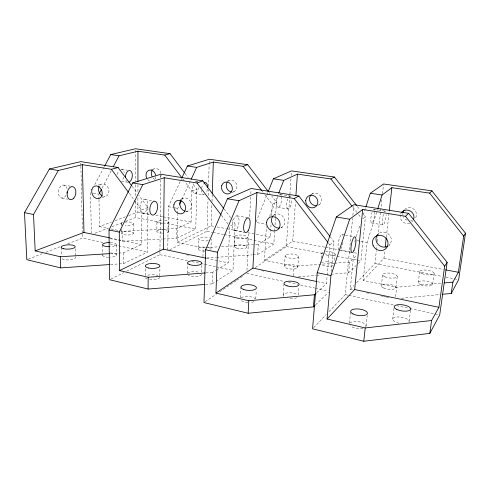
<?xml version="1.0" encoding="UTF-8"?>
<svg xmlns="http://www.w3.org/2000/svg" width="490" height="490" viewBox="0 0 490 490"><rect width="100%" height="100%" fill="white"/><g stroke="black" fill="none" stroke-linecap="round" stroke-linejoin="round"><path stroke-width="0.37" stroke-dasharray="2.45 1.84" d="M128.637 215.563L137.898 212.066L137.911 196.857M137.917 191.535L137.923 184.687M118.825 253.073L123.388 252.785L141.475 244.571L141.567 209.904L128.95 192.938M145.254 275.576L145.297 266.517M110.587 264.496L123.443 263.626L147.649 252.068L147.888 207.527L138.86 195.4M162.521 233.118A5.947 1.74 0.7 0 1 156.849 231.237L156.941 221.768M126.585 271.27L159.893 254.702L159.924 251.664M159.936 250.905L160.708 180.314M160.738 177.282L160.763 175.004M159.807 275.852L159.899 267.565M167.752 250.035L168.382 206.676L181.612 178.415M168.738 231.507L168.879 222.074M163.011 238.985L176.682 238.201L176.859 228.505L191.069 222.056L191.835 191.002L184.951 181.87M205.469 247.64L203.203 247.781L177.135 242.458L177.662 214.43M177.674 213.671L177.772 208.366L178.734 206.284M187.333 273.224L187.578 262.854M176.682 238.201L195.743 229.1L196.815 189.128L192.282 183.119M204.685 251.088A6.358 2.021 1.7 0 1 198.248 248.926L198.53 238.826M201.555 272.017L201.757 265.366M202.934 256.736L203.203 247.781M169.773 249.79L207.013 231.262L208.023 199.418M208.146 195.632L208.342 189.563M208.44 186.531L209.138 164.548M209.163 163.789L209.261 160.757M177.135 242.458L211.172 225.829L211.888 204.569M211.992 201.531L212.219 194.702M210.957 249.19L211.3 239.12M205.451 284.396L212.244 283.845L212.642 272.403L215.876 270.413M216.519 270.014L228.156 262.854L229.688 226.276L235.078 223.501L232.315 219.845M216.017 281.407L233.001 270.449L235.078 223.501M234.398 246.654L234.833 236.744M240.455 297.84L240.958 287.354M246.825 246.936L247.321 237.038M246.96 270.388L248.914 231.715M249.686 216.549L250.678 196.833M250.837 193.801L251.027 190.004M253.146 254.812L257.716 254.5L258.273 244.326L270.284 236.933L271.105 223.293M255.786 298.839L256.239 290.613M333.806 263.271L293.847 266.278L264.429 260.276L266.395 226.582M271.564 215.716L272.25 204.348L264.863 194.695M257.716 254.5L273.837 244.1L274.59 231.911M274.639 231.145L274.829 228.101M275.019 225.051L275.441 218.197M275.49 217.431L276.434 202.192L271.803 196.147M284.433 266.027L285.149 255.449M255.296 267.644L286.368 246.507L289.572 199.167M289.627 198.401L290.974 178.55M291.176 175.494L291.385 172.443M283.238 294.778L283.93 284.525M264.429 260.276L292.702 241.147L295.433 202.303M293.161 275.821L293.847 266.278M297.785 267.491A6.744 2.272 4.3 0 0 288.445 264.514A6.744 2.272 4.3 0 0 287.079 268.342A6.744 2.272 4.3 0 0 297.785 267.491L298.563 256.882A6.78 2.181 4.2 0 0 289.174 254.004A6.78 2.181 4.2 0 0 287.814 257.673A6.78 2.181 4.2 0 0 298.563 256.882M298.312 295.054L298.918 286.975M321.428 258.132L321.863 252.938M316.62 292.738L326.463 283.594L327.13 276.005M327.191 275.245L329.844 244.884L328.453 243.077M331.301 271.699L333.978 241.619L330.278 236.817M334.609 260.288L335.148 254.335M328.906 311.738L345.248 294.625L352.592 218.424M352.88 215.373L353.762 206.229M331.099 274.204L348.598 272.783L349.633 262.077L357.185 255.063M352.469 289.853L350.258 289.382L353.823 253.116M354.938 241.784L355.091 240.272M349.456 323.216L350.571 312.02M358.245 263.43L360.922 260.833L365.411 216.794L363.066 213.781M440.731 283.245L396.661 287.269L363.2 280.439L367.151 242.44L377.484 209.604M366.091 326.003L367.218 315.517M356.561 282.779L374.948 263.528L376.345 250.653M376.424 249.894L376.92 245.349M377.331 241.564L377.821 237.019M377.9 236.26L381.93 199.142M382.5 193.844L383.486 184.755M363.2 280.439L383.946 258.285L384.797 250.696M386.334 237.031L389.232 211.221M381.361 285.921L382.616 274.761M395.914 287.544L397.249 276.354M392.655 319.315L393.966 308.357M395.534 296.72L396.661 287.269M409.156 321.287L410.645 309.564M418.258 282.65L419.673 271.705M432.646 284.231L434.14 273.255M356.261 236.652L360.242 224.359M363.286 214.951L365.626 207.717M269.58 216.531L277.904 195.253M266.603 195.694L255.921 222.429L265.819 224.206M266.885 194.989L268.012 192.178M181.931 199.338L190.255 181.275M102.085 188.117L111.248 170.618M94.79 184.65L102.943 169.283M103.298 168.615L104.358 166.612M313.618 327.743L326.273 314.494M350.258 289.382L353.933 285.529M389.869 244.504L388.913 245.49A7.907 7.338 37.2 0 0 388.741 234.281A7.907 7.338 37.2 0 0 377.423 234.735M315.585 304.805L328.484 292.291M348.598 272.783L356.101 265.513M377.294 234.796L378.801 233.405M329.844 244.884L333.978 241.619M362.778 218.877L365.411 216.794M205.23 301.711L216.568 293.994M219.716 291.85L229.798 284.996M230.429 284.568L236.094 280.709M236.725 280.28L242.397 276.421M212.244 283.845L215.386 281.817M280.801 227.905L282.608 226.809M317.587 205.579L319.443 204.453M272.752 215.716L275.221 214.351M311.671 194.224L312.939 193.519M272.25 204.348L276.434 202.192M110.954 279.049L123.866 272.624M185.808 212.054L188.442 210.945M232.07 192.484L234.055 191.645M28.23 259.143L42.348 253.667M45.876 252.295L60.001 246.819M67.767 243.806L82.596 238.054L103.531 242.562M94.925 233.271L108.455 228.022M112.014 226.637L124.834 221.67M125.544 221.394L135.516 217.523L195.743 229.1M180.118 199.461L182.794 198.425M227.078 181.331L229.093 180.553M98.998 199.454L99.433 226.601L111.542 222.025M115.107 220.678L127.927 215.833M141.567 209.904L147.888 207.527M191.835 191.002L196.815 189.128M102.367 197.433L106.404 196.147M98.184 185.116L102.263 183.928M150.987 169.712L155.024 168.529M401.322 298.306L439.898 294.545M298.386 276.856L315.885 275.441M316.644 275.38L321.207 275.006M205.818 272.918L212.642 272.403M334.56 263.21L349.633 262.077M206.694 257.967L215.833 257.348M216.592 257.299L252.381 254.867M110.464 253.6L118.066 253.122M206.223 247.591L218.295 246.831M221.309 246.642L258.273 244.326M110.048 238.599L122.751 241.288L162.251 239.028M119.787 230.753L122.696 231.347L176.859 228.505M121.692 169.289L127.565 170.22M196.539 181.159L198.04 181.392M280.108 194.414L290.19 196.012M374.029 209.304L385.397 211.11M121.416 181.122L128.013 182.225A5.892 3.387 -81.5 0 1 125.887 180.179M194.628 193.372L203.607 194.873M278.002 207.325L288.059 209.01A6.584 2.34 -80.6 0 0 291.642 199.583M371.69 222.999L383.027 224.898A6.995 1.574 -80.2 0 0 386.138 214.773M63.804 185.055L71.785 186.476M144.967 199.479L154.093 201.102M236.921 215.827L247.358 217.683M341.977 234.508L344.838 235.016M345.548 235.139L354.111 236.664M93.327 193.17L98.913 194.175L98.986 198.701M168.382 206.676L174.158 207.717M174.881 207.846L177.772 208.366M357.216 240.651L360.058 241.166M360.763 241.294L367.151 242.44M137.898 212.066L149.132 214.179M155.869 215.441L162.613 216.709M163.36 216.85L191.069 222.056M211.172 225.829L214.167 226.392M217.162 226.956L226.141 228.64M226.888 228.781L243.346 231.874M247.836 232.719L270.284 236.933M292.702 241.147L324.999 247.211M325.752 247.352L338.523 249.753M339.27 249.894L350.54 252.007M354.295 252.718L357.302 253.281M383.946 258.285L443.327 269.439M61.912 198.07L67.7 199.161M142.86 213.297L149.86 214.614M234.563 230.539L244.234 232.358M340.752 250.506L351.422 252.515M207.013 231.262L212.268 232.272M213.015 232.413L223.532 234.434M224.279 234.581L273.837 244.1M286.368 246.507L336.318 256.105M337.065 256.252L356.451 259.976M357.192 260.117L360.922 260.833M374.948 263.528L442.219 276.452M445.955 277.175L457.164 279.325M99.433 226.601L108.155 228.377M111.065 228.971L119.058 230.606M110.103 237.956L141.475 244.571M206.553 258.304L228.156 262.854M317.551 281.713L326.463 283.594M186.439 254.751L188.681 255.223M261.66 270.651L263.902 271.123M366.489 292.812L368.707 293.283M380.51 295.776L382.727 296.248M383.462 296.401L385.679 296.873M386.414 297.026L388.631 297.497M110.262 244.014L147.649 252.068M159.893 254.702L188.987 260.968M191.97 261.611L200.177 263.381M200.925 263.54L203.907 264.184M204.655 264.343L215.845 266.756M216.586 266.915L233.001 270.449M246.807 273.42L283.336 281.291M288.555 282.418L297.504 284.341M300.486 284.984L314.647 288.034M315.395 288.194L328.067 290.925M345.248 294.625L348.225 295.268M348.966 295.427L393.586 305.037M396.563 305.68L409.205 308.4M409.946 308.565L438.207 314.647M357.437 206.553L360.248 210.167M352.886 207.246L358.037 213.867M358.502 214.473L360.848 217.487M269.022 192.515L269.947 193.728M262.095 191.076L263.02 192.282M224.022 208.887L231.85 219.238M221.394 215.3L228.303 224.445M185.024 173.497L188.197 177.705M182.654 178.826L184.491 181.257M132.092 186.304L137.053 192.974M61.17 247.364L61.434 255.253M75.258 248.834L75.491 257.232M80.819 163.158L80.868 165.449M80.887 166.214L82.485 233.467M82.504 234.232L82.596 238.054M90.534 192.668L91.336 233.124M102.637 244.976L102.79 255.535M116.167 244.731L116.259 255.253M123.388 252.785L123.443 263.626M122.696 231.347L122.751 241.288M121.244 223.477L121.263 225.694M121.287 229.394L121.306 233.087M133.439 223.783L133.452 233.375A6.101 1.788 -0.3 0 1 123.872 234.728A6.101 1.788 -0.3 0 1 124.797 231.635A6.101 1.788 -0.3 0 1 133.452 233.375M135.51 150.283L135.51 181.612M135.51 184.669L135.51 196.129M135.51 201.476L135.516 217.523M181.551 199.271A6.866 5.715 67.1 0 1 191.155 203.099A6.866 5.715 67.1 0 1 185.471 211.294M201.488 274.235A7.087 2.505 1.2 0 1 196.227 276.581A7.087 2.505 1.2 0 1 188.227 275.245M187.578 273.322A7.087 2.505 1.2 0 1 199.393 272.434M159.789 277.358A7.283 2.597 -0.2 0 1 149.015 279.539M147.025 278.975A7.283 2.597 -0.2 0 1 145.365 277.763M147.735 275.307A7.283 2.597 -0.2 0 1 157.939 275.503M273.769 215.232A7.301 6.499 59.7 0 1 283.796 217.67A7.301 6.499 59.7 0 1 281.15 227.666M296.75 297.804A7.564 2.854 4.5 0 1 288.439 298.251M283.722 296.279A7.564 2.854 4.5 0 1 287.802 292.836A7.564 2.854 4.5 0 1 297.644 295.017M253.943 301.693A7.711 2.989 3 0 1 250.635 302.434M247.965 302.483A7.711 2.989 3 0 1 240.768 300.119M241.166 297.853A7.711 2.989 3 0 1 248.51 296.524A7.711 2.989 3 0 1 255.315 298.802M120.785 169.338A5.862 3.43 -81.6 0 1 124.172 172.651M123.847 177.074A5.862 3.43 -81.6 0 1 121.759 180.338M117.404 174.556A5.862 3.43 -81.6 0 1 119.027 170.587M154.932 179.414A5.794 4.729 71 0 1 152.782 177.613M152.843 169.656A5.794 4.729 71 0 1 157.553 168.921A5.794 4.729 71 0 1 160.959 173.466M161.106 174.954A5.794 4.729 71 0 1 160.42 177.674M164.591 229.737A5.947 1.74 0.7 0 1 168.719 231.292A5.947 1.74 0.7 0 1 165.547 232.952M156.849 231.237A5.947 1.74 0.7 0 1 163.078 229.645M164.714 220.365A5.978 1.672 0.8 0 1 168.86 221.86A5.978 1.672 0.8 0 1 165.675 223.446M162.631 223.599A5.978 1.672 0.8 0 1 156.935 221.854A5.978 1.672 0.8 0 1 162.674 220.261M149.572 181.116A5.868 4.765 70.9 0 1 147.398 179.291M155.783 176.608A5.868 4.765 70.9 0 1 155.103 179.358M124.828 222.086A6.125 1.715 -0.1 0 1 133.464 223.581A6.125 1.715 -0.1 0 1 125.183 225.253M121.747 224.359A6.125 1.715 -0.1 0 1 122.378 222.65M373.043 210.081A6.946 1.672 -80.2 0 1 374.691 210.369M374.838 211.508A6.946 1.672 -80.2 0 1 373.343 220.763A6.946 1.672 -80.2 0 1 370.93 221.609A6.946 1.672 -80.2 0 1 372.002 212.501M384.46 211.894A6.995 1.574 -80.2 0 1 385.759 211.417M383.002 224.898A6.995 1.574 -80.2 0 1 383.45 214.338M412.353 220.476A6.909 6.548 28.9 0 1 410.638 220.861M407.141 220.292A6.909 6.548 28.9 0 1 403.411 216.605M402.927 214.926A6.909 6.548 28.9 0 1 402.896 213.199M404.562 209.647A6.909 6.548 28.9 0 1 413.995 209.31A6.909 6.548 28.9 0 1 415.14 218.479M412.611 221.088A7.013 6.627 30 0 1 411.802 221.921M409.787 223.097A7.013 6.627 30 0 1 400.208 215.71M400.636 214.038A7.013 6.627 30 0 1 401.175 213.015M279.459 194.524A6.542 2.413 -80.6 0 1 281.156 195.479M281.474 196.582A6.542 2.413 -80.6 0 1 280.176 205.316A6.542 2.413 -80.6 0 1 276.795 205.929A6.542 2.413 -80.6 0 1 277.505 197.305M288.892 196.686A6.584 2.34 -80.6 0 1 291.195 197.078M288.028 209.003A6.584 2.34 -80.6 0 1 287.642 198.934M311.615 194.316A6.413 5.917 59.3 0 1 320.485 196.104A6.413 5.917 59.3 0 1 318.58 205.016M333.096 265.733A6.652 2.174 5.3 0 1 326.23 266.082A6.652 2.174 5.3 0 1 321.073 263.908M321.36 262.805A6.652 2.174 5.3 0 1 327.228 261.85A6.652 2.174 5.3 0 1 333.543 263.589M325.623 251.529A6.682 2.089 5.2 0 1 333.923 252.877A6.682 2.089 5.2 0 1 333.249 255.511A6.682 2.089 5.2 0 1 324.717 255.07M322.475 254.053A6.682 2.089 5.2 0 1 324.178 251.707M194.928 181.729A6.18 2.989 -81 0 1 197.268 181.496M198.511 187.713A6.18 2.989 -81 0 1 193.869 193.042A6.18 2.989 -81 0 1 193.489 183.799M207.442 189.171A6.223 2.928 -81 0 1 205.929 193.36M204.385 194.769A6.223 2.928 -81 0 1 201.494 190.432M201.647 188.289A6.223 2.928 -81 0 1 203.197 184.044M227.942 181.325A6.076 5.28 68.1 0 1 236.388 183.873A6.076 5.28 68.1 0 1 232.732 192.025M198.248 248.926A6.358 2.021 1.7 0 1 204.532 247.04M207.699 247.377A6.358 2.021 1.7 0 1 210.78 249.71M208.207 240.743A6.388 1.942 1.7 0 1 199.755 239.99A6.388 1.942 1.7 0 1 200.729 237.411A6.388 1.942 1.7 0 1 209.353 237.711M338.786 249.998A7.987 2.217 -79.6 0 1 339.055 239.377A7.987 2.217 -79.6 0 1 342.914 235.592M342.877 242.366A7.987 2.217 -79.6 0 1 340.63 249.147M398.946 323.216A8.336 3.197 8.7 0 1 392.882 318.543A8.336 3.197 8.7 0 1 402.786 317.44A8.336 3.197 8.7 0 1 408.954 322.102M349.762 323.13A8.416 3.393 7.4 0 1 361.191 322.285A8.416 3.393 7.4 0 1 364.872 327.577M362.931 328.263A8.416 3.393 7.4 0 1 350.319 325.795M66.107 195.173A6.584 4.343 -79.8 0 1 59.308 196.27A6.584 4.343 -79.8 0 1 60.772 186.28A6.584 4.343 -79.8 0 1 67.05 188.717M99.942 185.153A6.505 5.053 70 0 1 108.541 188.675A6.505 5.053 70 0 1 103.794 196.508M110.342 252.95A6.787 2.181 -1.1 0 1 116.302 254.984A6.787 2.181 -1.1 0 1 110.495 257.268M108.707 257.311A6.787 2.181 -1.1 0 1 102.79 254.965M110.219 242.513A6.817 2.095 -0.9 0 1 116.21 244.479A6.817 2.095 -0.9 0 1 110.373 246.66M75.08 256.68A7.013 2.236 -2.3 0 1 70.015 259.829A7.013 2.236 -2.3 0 1 61.526 258.12M145.812 211.545A6.995 3.834 -79.7 0 0 145.916 199.816A6.995 3.834 -79.7 0 0 139.901 207.797A6.995 3.834 -79.7 0 0 145.812 211.545M237.08 228.561A7.46 3.148 -79.6 0 0 237.693 216.145A7.46 3.148 -79.6 0 0 232.358 224.843A7.46 3.148 -79.6 0 0 237.08 228.561M420.72 284.666A7.277 2.383 8.3 0 0 432.529 284.849A7.277 2.383 8.3 0 0 423.115 280.886A7.277 2.383 8.3 0 0 420.72 284.666M422.16 273.647A7.313 2.291 8 0 0 434.024 273.843A7.313 2.291 8 0 0 424.542 270.014A7.313 2.291 8 0 0 422.16 273.647M383.59 288.004A7.332 2.517 7.4 0 0 395.7 288.181A7.332 2.517 7.4 0 0 386.622 284.09A7.332 2.517 7.4 0 0 383.59 288.004M384.871 276.77A7.368 2.419 7.2 0 0 397.041 276.966A7.368 2.419 7.2 0 0 387.89 273.016A7.368 2.419 7.2 0 0 384.871 276.77M236.535 248.118A6.235 1.954 2.7 0 0 246.733 247.444A6.235 1.954 2.7 0 0 238.575 244.878A6.235 1.954 2.7 0 0 236.535 248.118M236.989 238.152A6.26 1.874 2.7 0 0 247.223 237.528A6.26 1.874 2.7 0 0 239.028 235.047A6.26 1.874 2.7 0 0 236.989 238.152"/><path stroke-width="0.73" d="M137.929 181.649L137.96 151.226L164.756 155.073L170.054 153.664L184.571 172.897M204.698 284.457L148.103 289.045L148.17 277.26L119.566 270.584L119.284 232.095L142.774 184.626L164.248 177.754L196.98 182.984L202.823 180.877L223.556 208.275M119.566 270.584L163.36 249.19L164.248 177.754M329.819 236.217L298.857 196.018L251.101 188.491L227.44 198.787L205.635 249.808L203.969 302.569L248.154 313.257L313.435 306.887L315.046 305.325M212.25 193.942L213.321 162.049L243.169 166.337L247.713 164.695L268.097 191.308M316.068 293.247L314.427 294.772L248.81 300.762L215.943 293.087L217.45 252.234L239.004 200.722L256.925 192.564L294.178 198.517L298.857 196.018M248.154 313.257L248.81 300.762M215.943 293.087L252.901 268.079L256.925 192.564M295.917 195.449L297.418 174.128L330.873 178.93L334.45 177.019L356.5 205.347M313.435 306.887L314.427 294.772M317.208 272.703L312.565 328.845L363.782 341.242L429.81 333.39L439.695 314.972L447.119 262.346L408.611 213.328L353.909 204.704L336.299 216.996L317.208 272.703L330.934 275.515L349.652 219.232L362.716 209.469L405.512 216.311L444.675 266.217L438.911 307.31L431.586 320.515L429.81 333.39M431.586 320.515L365.209 327.939L327.063 319.033L330.934 275.515M327.063 319.033L354.674 289.541L362.716 209.469M363.782 341.242L365.209 327.939M385.226 246.899L386.249 237.791M389.317 210.461L391.871 187.688L429.614 193.109L463.669 236.125L458.364 272.262L452.882 282.136L451.247 293.437L442.17 294.319M365.859 206.994L370.311 193.256L383.572 183.995L431.941 190.867L465.5 233.222L458.658 279.612L451.247 293.437M377.716 208.869L382.077 195.008L391.871 187.688M278.737 193.121L283.735 180.357L297.418 174.128M268.287 191.474L273.353 178.807L291.489 170.912L334.45 177.019M179.695 204.201L181.294 200.722M191.216 179.193L196.655 167.384L213.321 162.049M181.937 177.723L187.419 166.006L209.31 159.238L247.713 164.695M148.103 289.045L109.595 279.723L109.001 229.982L132.668 182.935L160.775 174.244L202.823 180.877M99.268 193.507L101.381 189.465M113.362 166.582L119.003 155.814L137.96 151.226M104.713 165.945L110.74 154.583L135.51 148.758L170.054 153.664M109.705 253.642L60.301 256.742L35.176 250.88L33.528 214.498L58.322 170.496L82.4 164.671L111.377 169.301L118.09 167.513L131.638 185.698M109.834 264.551L60.68 267.889L26.815 259.694L24.5 212.648L49.41 169.007L80.783 161.627L118.09 167.513M444.675 266.217L447.119 262.346M463.669 236.125L465.5 233.222M405.512 216.311L408.611 213.328M429.614 193.109L431.941 190.867M35.176 250.88L83.968 232.444L109.362 237.797M444.528 282.895L452.882 282.136M148.17 277.26L205.059 272.973M110.74 154.583L119.003 155.814M187.419 166.006L196.655 167.384M273.353 178.807L283.735 180.357M370.311 193.256L382.077 195.008M49.41 169.007L58.322 170.496M132.668 182.935L142.774 184.626M227.44 198.787L239.004 200.722M336.299 216.996L349.652 219.232M445.582 269.861L458.364 272.262M24.5 212.648L33.528 214.498M109.001 229.982L119.284 232.095M205.635 249.808L217.45 252.234M163.36 249.19L205.812 258.144M252.901 268.079L316.803 281.554M354.674 289.541L438.911 307.31M330.873 178.93L351.949 206.039M294.178 198.517L327.988 242.47M243.169 166.337L261.636 190.469M196.98 182.984L220.935 214.694M164.756 155.073L181.741 177.607M111.377 169.301L128.503 192.331M60.301 256.742L60.68 267.889M82.4 164.671L83.968 232.444M184.963 211.178A6.866 5.715 67.1 0 1 180.589 200.484M279.484 228.071A7.301 6.499 59.7 0 1 272.63 224.322A7.301 6.499 59.7 0 1 272.618 216.5M125.403 177.417A5.892 3.387 -81.5 0 1 128.833 170.63A5.892 3.387 -81.5 0 1 132.325 175.346A5.892 3.387 -81.5 0 1 128.907 182.145M152.023 176.327A5.794 4.729 71 0 1 152.065 170.704M146.633 177.986A5.868 4.765 70.9 0 1 149.052 170.244A5.868 4.765 70.9 0 1 155.63 175.102M402.994 212.642A6.909 6.548 28.9 0 1 403.858 210.541M401.512 212.544A7.013 6.627 30 0 1 410.442 211.08A7.013 6.627 30 0 1 413.499 219.594M316.607 205.616A6.413 5.917 59.3 0 1 310.201 201.905A6.413 5.917 59.3 0 1 311.23 194.665M203.956 183.162A6.223 2.928 -81 0 1 207.595 187.578M231.329 192A6.076 5.28 68.1 0 1 227.035 182.415M387.927 246.17A7.907 7.338 37.2 0 1 378.347 244.657A7.907 7.338 37.2 0 1 377.055 235.255M67.148 192A6.584 4.343 -79.8 0 1 66.922 193.121M102.441 196.049A6.505 5.053 70 0 1 99.133 186.31M109.778 246.684A6.817 2.095 -0.9 0 1 102.575 244.724A6.817 2.095 -0.9 0 1 109.631 242.507M155.569 213.364A7.044 3.767 -79.7 0 0 155.728 201.561A7.044 3.767 -79.7 0 0 149.781 209.616A7.044 3.767 -79.7 0 0 155.569 213.364M189.704 264.643A7.123 2.407 1.3 0 0 201.592 263.767A7.123 2.407 1.3 0 0 192.803 260.668A7.123 2.407 1.3 0 0 189.704 264.643M173.956 204.287A6.97 5.77 67 0 0 181.067 213.854A6.97 5.77 67 0 0 184.007 203.117A6.97 5.77 67 0 0 173.956 204.287M148.623 268.03A7.319 2.493 -0.1 0 0 159.911 266.058A7.319 2.493 -0.1 0 0 149.272 263.718A7.319 2.493 -0.1 0 0 148.623 268.03M248.179 230.631A7.515 3.056 -79.6 0 0 248.853 218.13A7.515 3.056 -79.6 0 0 243.61 226.919A7.515 3.056 -79.6 0 0 248.179 230.631M287.024 285.848A7.607 2.744 4.5 0 0 299.084 284.77A7.607 2.744 4.5 0 0 288.536 281.217A7.607 2.744 4.5 0 0 287.024 285.848M266.548 222.576A7.411 6.572 59.8 0 0 276.311 230.6A7.411 6.572 59.8 0 0 277.126 218.301A7.411 6.572 59.8 0 0 266.548 222.576M243.702 289.498A7.754 2.873 3 0 0 256.313 288.371A7.754 2.873 3 0 0 246.054 284.696A7.754 2.873 3 0 0 243.702 289.498M305.693 200.545A6.499 5.978 59.3 0 0 314.384 207.497A6.499 5.978 59.3 0 0 315.278 196.606A6.499 5.978 59.3 0 0 305.693 200.545M221.737 185.563A6.156 5.329 67.9 0 0 228.089 193.985A6.156 5.329 67.9 0 0 230.968 184.381A6.156 5.329 67.9 0 0 221.737 185.563M353.982 250.359A8.054 2.089 -79.6 0 0 355.324 237.068A8.054 2.089 -79.6 0 0 351.06 246.727A8.054 2.089 -79.6 0 0 353.982 250.359M396.808 309.46A8.379 3.075 8.4 0 0 410.54 309.613A8.379 3.075 8.4 0 0 399.981 304.621A8.379 3.075 8.4 0 0 396.808 309.46M373.068 245.466A8.042 7.436 38 0 0 386.524 247.946A8.042 7.436 38 0 0 381.104 235.402A8.042 7.436 38 0 0 373.068 245.466M352.984 313.937A8.465 3.265 7.2 0 0 367.126 314.09A8.465 3.265 7.2 0 0 357.038 308.902A8.465 3.265 7.2 0 0 352.984 313.937M73.831 198.125A6.627 4.294 -79.8 0 0 73.586 186.953A6.627 4.294 -79.8 0 0 67.13 194.377A6.627 4.294 -79.8 0 0 73.831 198.125M91.832 189.71A6.597 5.09 69.8 0 0 98.41 198.695A6.597 5.09 69.8 0 0 100.646 188.491A6.597 5.09 69.8 0 0 91.832 189.71M63.706 248.773A7.044 2.144 -2 0 0 75.129 247.107A7.044 2.144 -2 0 0 65.727 245.043A7.044 2.144 -2 0 0 63.706 248.773"/></g></svg>
